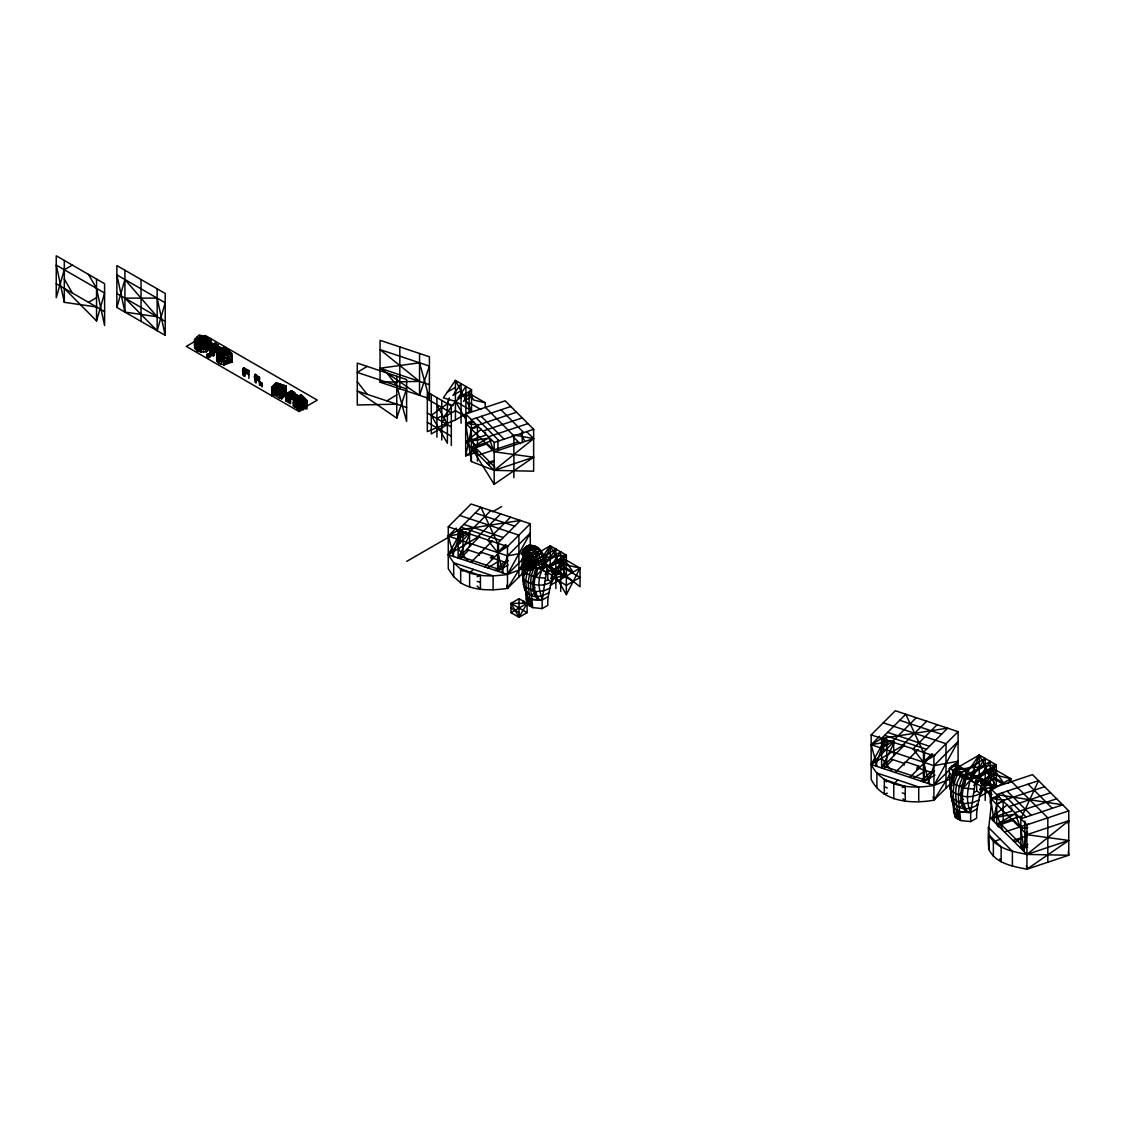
<?xml version="1.0" encoding="UTF-8"?>
<svg xmlns="http://www.w3.org/2000/svg" width="1125" height="1125" viewBox="0 0 1125 1125"><rect width="100%" height="100%" fill="white"/><g stroke="black" fill="none" stroke-linecap="round" stroke-linejoin="round"><path stroke-width="1.5" d="M209.967 351.253L210.333 353.461L213.356 354.136L214.144 348.581C205.917 345.853 212.681 339.441 214.833 348.328L215.437 348.019C207.914 337.528 206.578 349.481 218.18 349.327L218.18 345.15L214.959 343.28L210.052 344.995L210.53 343.308C216.675 344.475 205.903 344.559 211.781 343.294M210.206 343.392C216.084 346.964 210.53 341.044 210.122 345.656C209.714 350.438 215.452 346.613 216.098 343.941L216.098 351.844M212.034 343.448C205.228 341.311 215.634 351.562 213.342 344.714C209.391 338.569 207.956 353.334 211.022 344.981M540.253 551.559L550.223 545.794L550.223 566.733L566.339 594.647L566.339 555.103L550.223 545.794L544.05 563.611L552.586 569.461L549.605 571.008L544.57 565.847C544.458 558.084 542.939 548.648 534.319 545.864L529.763 546.286L526.233 549.802L526.233 559.083M214.481 347.47L215.437 348.019L215.212 350.494C210.347 353.475 207.83 347.597 210.755 344.616C212.034 341.311 208.027 345.248 210.473 346.542L209.503 349.819L210.192 352.73M212.555 354.094L211.472 350.972L212.555 343.744L213.483 344.939L211.922 346.641L210.544 344.981L212.358 343.645M213.356 349.425L215.212 350.494L214.706 352.673C204.764 356.245 212.513 338.92 210.488 348.216L211.373 347.85L210.783 345.502L209.869 346.289L211.542 347.892L211.584 346.008L213.244 345.319L212.161 343.758L210.67 346.866L212.78 346.359L211.697 343.997M549.014 567.394L552.586 569.461C553.064 581.78 547.045 593.142 547.819 605.334L542.166 608.597L532.645 607.584L527.808 604.8C527.639 592.622 519.778 580.852 526.289 568.856M976.683 804.136L977.878 804.825C954.281 818.466 943.369 793.181 956.348 773.48L953.55 769.852L949.402 768.375C949.247 785.278 952.158 801.211 955.463 817.566L960.581 820.519L970.678 821.602L976.683 818.128C975.867 805.205 982.238 793.167 981.745 780.103L959.597 766.35L954.548 764.409L949.402 768.375L953.128 770.527L957.066 766.8L959.597 766.35L959.583 776.236M526.416 561.164L523.744 559.35L523.673 553.43M210.023 354.206C207.098 355.978 210.909 352.083 209.503 355.205C208.083 356.442 206.325 353.419 208.744 353.644M196.847 337.205L208.702 341.156L208.702 349.523L206.409 351.802L201.009 352.012L197.058 350.691L194.569 347.864L194.569 339.483L199.139 334.927L210.98 338.878C210.403 342.9 209.222 348.356 210.698 347.892M536.47 563.47L530.691 564.511L528.764 563.709L527.062 558.253L529.664 552.572L527.709 550.448L524.264 549.45L522.506 551.025L522.169 554.639L526.331 557.62M544.289 562.163L544.57 565.847L542.587 567.591L540.042 568.772L533.489 567.731L530.353 569.152L527.541 569.067L524.925 567.562L524.7 562.191L525.642 569.138L527.822 570.487L530.03 570.305L533.081 568.842L536.147 565.58L527.062 566.227L524.728 563.794M208.73 355.458L209.883 354.783M210.291 347.653L209.827 344.447M213.483 344.939L210.052 343.617L209.517 345.558L213.441 347.639L210.867 343.378L210.136 347.47M536.597 562.261L524.138 563.822L525.347 559.406L523.603 554.667L524.264 549.45L528.244 546.089L532.027 545.78L529.875 547.031L526.472 546.3L522.506 551.025L523.898 561.248L523.702 558.394L525.066 556.538L526.008 559.786L523.744 559.35L525.192 557.55M213.103 353.348L214.706 352.673L213.356 354.136L212.681 351.127L213.441 347.639M548.958 592.777C520.425 607.064 522.394 577.167 522.084 558.38M539.859 599.948C531.464 591.216 533.883 578.166 538.144 568.055L535.472 567.928L535.022 562.612L532.533 560.63L530.522 559.462L527.161 559.617L533.32 559.448L533.081 568.842M254.405 376.734L255.628 374.555L256.078 382.95L255.023 382.247L255.023 374.33L259.509 377.325L259.509 385.228L262.055 383.189L254.616 378.253L254.405 376.734L256.078 377.831M212.709 346.57L213.834 347.288L213.441 345.277M212.878 347.667C211.289 342.633 208.434 344.756 210.488 348.216M546.975 569.025L545.541 577.997C537.609 577.842 526.795 576.773 523.223 568.364L526.148 558.534L527.344 557.634M545.541 577.997L542.166 600.047L531.914 599.456L527.077 596.658L526.05 590.737L526.05 599.302L527.358 603.422M975.6 780.342L970.678 812.531L970.678 821.602M523.744 556.116L523.209 558.562L525.656 559.969L525.516 561.53L523.842 553.978L525.262 560.883M525.333 559.519L524.025 562.978L526.598 563.611L530.297 562.388M210.755 344.616L209.939 346.964L209.939 345.431L212.456 344.672M212.344 344.798C210.783 340.509 207.816 349.861 212.78 346.359L214.481 347.288L214.481 355.191L213.356 355.852L210.488 355.078L210.895 346.936M212.217 355.191L211.444 355.641L211.036 352.167L212.147 347.245L210.192 347.541L209.967 346.303L211.05 345.15C209.531 346.486 215.859 344.953 211.725 345.656L210.361 345.459M532.645 607.584C531.731 593.986 527.569 579.614 534.712 566.845L542.123 569.081L546.117 572.259L549.605 571.008M960.581 820.519C959.625 806.105 955.209 790.875 962.789 777.347L990.323 761.428L990.323 803.348M524.658 561.333L525.502 557.072L523.603 554.667L525.262 558.014L524.138 563.822M529.355 559.294L532.266 567.717L531.83 569.756L527.822 570.487L526.57 569.672L526.373 564.314L525.206 561.867L526.486 560.911M245.011 368.494L245.011 376.411L243.014 375.356L242.578 369.998L243.45 367.678L248.878 370.533L248.878 378.45M216.098 343.941L213.356 345.614L214.959 343.28L218.18 349.327C214.144 352.561 206.339 347.273 211.064 344.278M544.992 581.386L547.819 579.741L551.447 581.836C542.292 587.475 530.634 585.605 522.914 578.433L525.178 566.044M973.688 792.745L976.683 791.016L980.522 793.238C970.833 799.2 958.458 797.217 950.273 789.623L953.55 769.852L979.228 755.03L996.3 764.887L996.3 787.078L979.875 788.977M1023.159 828.534L1022.048 827.536L1021.05 829.491M523.814 554.878L522.984 557.142L525.178 558.408L525.502 557.072M525.558 557.944L524.109 562.177L524.967 563.709L527.569 565.017L530.691 564.511L527.273 565.481L525.108 564.23L526.373 567.07L527.259 566.409M211.261 352.927L210.333 353.461L209.334 345.797L211.106 344.559M526.219 592.073L524.405 588.952L522.689 575.705L522.661 564.778M212.892 354.108L211.711 351.084L212.555 347.738L209.742 346.556L212.273 345.867M536.048 547.805L534.319 545.864L529.341 545.077L523.8 549.014L522.773 551.981M209.081 353.672C210.206 355.373 206.522 353.784 209.7 354.22M966.417 778.627C961.903 789.342 959.344 803.166 968.245 812.419M211.978 346.978L213.623 346.261L213.427 344.981M209.573 351.098L209.559 348.539M209.883 351.478L210.164 352.533L212.217 351.478M523.266 584.845L523.814 581.977M950.653 796.416L951.23 793.378L950.034 786.727L952.411 785.32M227.292 349.256L218.264 352.617L216.816 361.167L219.094 363.445L223.959 364.823L231.862 362.194L231.862 353.827L225.014 346.978L217.125 349.608L223.959 356.456L223.959 364.823L231.862 359.409L231.862 355.683L230.709 354.544M223.313 361.378L224.002 358.256L231.862 355.683L223.959 362.039L219.094 360.647L216.816 358.369L217.125 355.191L221.077 352.027L217.125 351.478L217.772 355.852M303.567 397.097L294.525 400.458L293.386 405.83L296.016 404.944M993.263 820.758L996.708 804.473L1002.755 800.663L1044.591 786.713M1023.455 850.95L1026.914 834.68L990.675 798.441L998.719 795.755M1068.075 823.894L1068.75 820.73L1026.914 834.68L1068.75 840.459L1026.914 869.203C1013.161 866.405 995.948 863.747 989.058 849.769C985.837 829.181 993.459 809.339 990.675 788.583L1032.511 774.633L1068.75 810.872L1068.75 855.253L1026.914 869.203L1026.394 865.716M209.039 353.841C208.702 355.05 209.784 354.923 207.591 354.023M210.333 355.725L209.18 354.488L207.942 355.205M209.883 354.023L207.872 354.502M209.602 354.642L208.125 353.981M525.473 565.298L524.925 566.227L527.836 567.914L533.77 566.944L535.472 567.928L539.803 567.689L544.275 564.736L542.306 556.355L542.827 554.077L538.214 548.114C532.336 546.877 528.117 555.23 522.506 551.025L525.009 557.072L530.522 559.462M209.362 344.728L211.092 345.895L210.023 346.43M212.808 346.43L214.481 347.288L214.144 348.581L213.342 347.948L214.959 343.28L214.959 351.197L217.702 345.895L220.922 347.752L220.922 349.608L217.702 347.752L214.959 349.327L218.18 351.197M525.178 558.408L525.825 556.045M533.77 566.944L536.147 565.58L536.147 567.534C532.716 577.913 530.114 590.892 538.158 599.878M956.348 773.48L964.308 778.078C960.666 789.075 957.923 802.828 966.431 812.348L970.678 812.531L976.683 809.058M64.308 288.366L96.539 320.934L104.597 293.02L56.25 265.106L64.308 302.33L96.539 306.97M116.859 307.434L124.917 279.52L157.148 316.744L124.917 312.089L116.859 274.866L165.206 302.78L157.148 330.694L124.917 298.125L157.148 298.125L165.206 335.348L116.859 307.434L116.859 265.57L165.206 293.47L165.206 335.348M526.373 564.314L529.439 566.508L530.03 570.305L525.642 569.138L524.447 565.748L525.347 562.852M526.373 567.07L527.273 565.481M209.728 354.361L209.095 354.755L209.405 353.742M547.819 596.77L542.166 600.047L539.93 591.286L538.805 585.014L539.339 577.673L542.587 567.591L540.253 558.056L535.514 550.294L531.759 547.298L528.244 546.089M211.542 347.892L209.911 347.639L211.584 346.008M530.691 564.511L526.767 564.75L524.517 561.473M980.648 782.564L996.3 787.078L979.228 755.03C973.012 773.395 962.03 793.083 970.678 812.531L959.822 811.898L954.689 808.945L953.873 804.234M532.027 545.78L529.341 545.077L528.061 545.948L532.041 545.667L536.203 548.198L535.514 550.294L529.453 555.047L523.758 553.373L522.506 551.025M195.427 345.347L196.552 342L203.077 336.248M205.284 348.637L206.409 345.291L210.98 340.734L206.409 349.017L203.541 349.312L198.844 348.75L195.652 346.683L194.569 345.066L196.847 340.931M273.98 390.586L273.98 388.716L271.702 392.864L279.605 398.278L281.573 392.428L286.13 387.872L285.145 390.797L286.13 394.383L281.573 398.939L279.605 391.767L277.622 389.25L282.192 384.694M406.617 407.475L357.272 391.022L396.745 418.134L406.617 388.87L357.272 372.417L367.144 366.398M429.413 398.644L419.541 362.784L380.067 368.241L419.541 395.353L429.413 366.075L380.067 349.622L419.541 381.389L380.067 382.191L380.067 340.327L429.413 356.766L429.413 398.644L380.067 382.191M452.503 556.13L458.142 539.395L462.445 530.705M501.848 572.569L507.488 555.848L530.269 533.053L529.172 536.302M875.644 765.97L881.62 748.238L886.191 739.027M927.942 783.408L933.919 765.675L958.078 741.516L933.919 785.405C911.644 789.286 882.478 787.528 871.158 764.48L885.656 738.155M213.778 347.077L212.78 346.359L213.244 345.319M291.333 398.644L291.333 390.741L286.495 397.716L294.553 396.788L291.333 390.741L286.495 393.525L286.509 401.442L297.295 395.198L292.711 394.13L295.931 396L294.075 393.342L291.333 398.644L286.495 397.716L289.73 395.395L291.333 390.741L294.553 392.597L294.553 396.788L295.931 397.856L297.295 395.198L294.075 393.342L286.495 397.716L289.73 403.298L290.095 394.298M292.458 392.794L287.634 395.578L289.73 399.586L291.333 394.931L294.553 392.597L286.495 393.525L294.553 396.788L289.73 395.395M525.08 564.37L527.048 559.041L530.859 558.858L529.453 555.047L526.598 552.234L527.709 550.448L531.759 547.298L536.259 546.989L537.23 547.58L536.428 548.198L536.259 546.989M211.964 349.509L213.736 346.852M963.605 768.67L953.55 769.852L950.597 778.95L954.084 783.886L963.366 788.006L970.636 779.709L972.689 773.902M212.78 346.95C209.728 346.711 210.628 352.392 210.966 355.359M530.508 569.981L528.103 581.808L530.227 606.192M210.572 343.35L209.925 346.134M209.897 347.372L210.783 345.502M524.559 570.741L526.148 566.395M952.017 781.467L955.406 772.256M527.625 570.023L525.698 580.402L527.077 596.658M209.967 346.5L211.092 345.445L209.967 346.303L212.541 346.472L210.164 344.081M209.264 353.897L208.8 354.684L207.97 354.094M210.614 344.236L210.052 344.995L212.189 345.375M209.362 354.572L209.672 353.869M526.598 552.234L525.656 554.344L530.283 557.142L533.995 557.648L540.914 553.373L540.816 550.73L538.214 548.114L542.306 556.355L534.938 560.377L532.533 560.63L528.131 554.288L532.758 555.328L535.022 562.612L543.08 558.984L543.67 556.748L541.041 550.673M218.855 356.133L223.411 360.703L222.82 355.317L226.153 348.117L218.264 350.761L218.264 356.344L219.783 358.791M1027.702 847.238L1020.867 848.362L1020.867 818.775L1038.558 780.666L996.708 794.616L996.708 824.203L998.438 826.988M525.769 566.255L525.192 567.506L527.822 570.487L527.062 566.227M196.552 345.727L199.139 340.509L201.108 341.17L196.552 345.727L196.552 340.144L201.108 335.587L204.441 342.773L204.441 348.356L206.62 347.062M280.42 395.002L271.702 395.648L271.702 387.281L276.272 382.725L286.13 386.016L281.573 390.572L281.573 398.939L286.13 391.598L281.573 392.428L271.702 389.138L276.272 388.308L271.702 392.864L281.573 396.155L281.897 395.494M508.008 564.961L497.616 571.163L497.616 543.248L480.923 507.305L458.142 530.1L458.142 558L470.348 533.377M935.002 775.027L923.456 781.917L923.456 752.33L905.78 714.22L881.62 738.38L881.62 767.967L894.558 741.853M550.983 583.875L563.92 558.83L580.036 568.125L580.036 586.744L566.339 576.042L550.223 566.733L545.681 565.425M566.339 594.647L580.036 568.125L557.072 562.781L573.188 572.077L563.92 558.83L550.223 566.733L563.92 577.434L563.92 558.83M1010.827 781.988L1010.827 778.697L986.484 773.03L1003.57 782.888L993.741 768.839L979.228 796.95L1010.827 778.697L993.741 768.839L979.228 777.22L966.417 773.522M1008.408 783.38L1010.827 778.697M286.13 386.016L286.13 394.383L281.573 396.155L286.13 387.872L283.95 389.166M462.881 571.177L453.684 562.767L448.27 554.723L461.292 531.056M523.434 572.456L507.488 588.417C491.836 590.569 474.764 591.23 460.688 582.848L460.688 568.898C474.764 577.266 491.836 576.619 507.488 574.453L530.269 533.053M207.113 354.797L210.333 356.653L208.73 353.869L207.113 356.653L208.73 357.581L210.333 356.653L210.333 354.797L208.73 353.869L207.113 354.797L207.113 356.653L210.333 354.797L207.113 354.797L208.73 357.581L210.333 354.797M519.033 617.302L527.091 603.352L519.033 598.697L510.975 603.352L510.975 612.647L519.033 617.302L527.091 612.647L527.091 603.352L510.975 603.352L519.033 617.302L519.033 598.697M197.606 342.956L199.139 340.509L194.569 341.353L195.708 345.445M207.028 337.556L202.472 342.113L204.441 344.63L206.409 351.802L208.702 348.131L206.409 349.017L194.569 345.066L199.139 340.509M271.702 395.648L273.22 393.202M506.63 585.337L507.488 588.417L523.266 562.964M958.078 766.181L958.078 731.658L895.317 710.733L871.158 734.892L871.158 779.273C882.478 802.322 911.644 804.08 933.919 800.198L950.316 773.761M955.491 765.422L958.078 761.245L933.919 765.675L871.158 744.75L879.609 736.298M523.111 551.377L524.587 547.861L525.923 547.27C536.161 548.944 538.087 560.377 540.042 568.772L542.123 569.081L545.428 567.169L545.428 566.212L547.819 565.791L566.339 555.103L551.489 576.52M212.175 343.519L210.052 344.995L209.573 344.095L210.867 343.814L212.484 345.98M217.688 357.159L217.125 357.989L217.055 344.489L213.356 346.627L213.356 355.852M523.8 549.014L527.077 546.652L526.472 546.3M214.636 347.977L217.055 344.489M214.481 350.494L218.18 345.15L214.158 345.614M292.458 399.305L292.458 391.387L287.634 398.377L292.458 395.578L287.634 394.186L287.634 402.089M296.016 404.016L293.386 405.83L293.428 391.95L288.591 398.925L293.428 396.141L288.591 394.734L288.605 402.652M289.73 399.572L294.553 392.597L288.591 396.141M543.052 556.13L550.223 545.794L566.339 576.042L551.222 577.786M544.767 565.059L555.862 549.042L543.038 556.453M549.605 567.858L560.7 551.841L560.7 591.384M964.463 776.334L979.228 755.03L979.228 777.22L992.039 799.411M985.205 800.395L985.205 758.475L972.394 776.967L975.6 777.895M978.37 778.711L990.323 761.428M980.578 787.598L996.3 764.887L953.592 769.823M528.131 554.288L532.758 555.328L537.666 552.769L539.142 550.73L536.203 548.198M286.509 401.442L291.333 394.931L294.075 397.069L294.075 393.342M471.544 396.703L463.486 401.344L471.544 389.714L471.544 410.653L455.428 401.344L443.334 397.856L455.428 380.419L471.544 389.714L455.428 401.344L443.348 417.642L455.428 410.653L465.905 416.7M214.481 347.288L212.147 347.245M210.066 354.403L209.362 355.303M535.261 576.914L545.386 566.241L542.166 569.981L546.117 572.259L552.586 569.461M194.569 347.864L195.567 346.795M210.98 344.461L206.409 345.291L194.569 341.353L196.847 339.061L196.847 344.18M200.489 341.466L205.059 336.895M196.945 345.853L198.647 344.152M199.111 346.584L203.667 342.028M204.441 342.773L208.997 338.217L196.552 340.144M199.603 347.991L198.844 351.534M201.881 347.498L206.719 342.352M206.409 351.802L206.409 343.434L210.98 338.878M204.047 348.23L205.762 346.514M204.441 348.356L206.719 346.078M206.409 349.017L208.702 346.739M278.241 383.372L271.702 389.138M275.653 388.589L280.209 384.033M272.095 392.991L273.811 391.289M274.275 393.722L278.831 389.152L281.588 390.08M284.161 385.355L279.605 389.911L279.605 398.278M277.031 394.636L281.883 389.489M279.211 395.367L280.912 393.652M279.605 395.494L281.883 393.216M281.573 396.155L286.13 391.598L285.286 391.303M460.688 582.848L453.684 576.717L448.27 568.673L448.27 526.809L471.066 504.014L530.269 523.758L530.269 546.595M453.909 556.594L448.27 536.105L456.244 528.131M466.116 531.422L458.142 539.395L468.014 533.377L490.795 510.595M523.758 568.139L507.488 574.453L448.27 554.723L469.927 533.067M477.872 536.667L500.667 513.886M458.142 558L479.784 536.358M460.111 558.661L468.661 550.125M510.539 517.177L487.744 539.958L497.616 552.558L503.255 573.047M470.967 562.289L492.567 540.675M497.616 543.248L520.411 520.467L458.142 530.1M473.414 569.334L469.617 573.117L469.617 587.081M505.589 544.584L497.616 552.558L508.008 546.356M484.791 566.888L506.391 545.288M507.488 588.417L507.488 546.539L530.269 523.758M495.647 570.502L504.183 561.966M497.616 571.163L508.064 560.714M507.488 574.453L522.295 559.645M888.863 740.995L881.62 748.238L892.083 741.867L916.242 717.708M950.527 778.964L933.919 785.405L871.158 764.48L894.108 741.53M902.545 745.355L926.705 721.195M881.62 767.967L904.57 745.017M883.716 768.67L892.772 759.6M937.153 724.683L913.008 748.842L923.456 762.188L929.433 783.914M895.219 772.495L918.211 749.503M923.456 752.33L947.616 728.17L881.62 738.38M897.806 779.977L893.784 783.998L893.784 798.792M931.922 753.736L923.456 762.188L935.002 755.297M909.858 777.389L932.864 754.383M949.627 784.491L933.919 800.198L933.919 755.817L958.078 731.658M921.375 781.214L930.431 772.158M923.456 781.917L934.537 770.85M933.919 785.405L949.627 769.697M952.045 767.278L958.078 761.245M524.306 549.309L527.077 546.652M210.516 343.659L209.545 344.405L210.67 345.755M212.681 351.127L217.055 348.68L212.217 347.288L212.217 348.68L214.003 347.555M212.217 347.288L214.003 347.372M964.308 778.078L970.636 779.709L974.138 776.672L976.683 776.222L976.683 777.192L981.745 780.103L974.883 783.084L953.55 769.852L953.592 770.794M529.72 548.466L527.864 551.531M212.048 347.372L213.441 348.173M212.934 347.878L209.334 345.797L210.558 346.5L213.286 345.783L213.778 346.556L212.006 347.245M296.016 403.087L293.386 403.031L297.337 399.853L297.337 401.723L293.386 403.031L299.081 408.727L306.984 408.895L306.984 400.514L301.289 394.819L293.386 397.448L299.081 403.144L299.081 411.525L306.984 406.097L304.706 401.962L304.706 398.236L296.803 400.866M296.395 398.813L293.386 399.305L294.525 406.969L299.081 408.727L306.984 402.384L304.706 400.092M481.472 429.188L465.68 441.886L494.17 470.377L533.644 471.178L533.644 429.3L505.153 400.823L465.68 413.972L465.68 455.85L477.197 452.011M472.261 421.087L465.68 423.281L471.375 461.545L494.17 470.377L533.644 438.609L526.809 431.775M1068.23 851.766L1068.75 855.253L1026.914 854.409L990.675 818.17L1007.662 804.488M1012.402 866.137L1012.402 851.344L988.256 827.212L989.058 834.975C995.948 848.953 1013.161 851.611 1026.914 854.409L1068.75 820.73M539.142 550.73L532.153 554.977L533.784 558.914M523.758 553.373L522.169 554.639L526.289 557.03M214.481 352.547L211.219 353.123M949.402 768.375L954.548 764.409L958.331 766.603M210.122 345.319L211.739 343.519L211.43 344.686M211.88 344.531L212.625 343.969M209.953 346.852L211.5 346.191M210.164 347.794L211.134 347.062L210.277 347.077M210.234 348.061L210.867 343.856L211.345 345.122M211.345 347.231L212.147 347.639L211.739 347.006M211.402 347.653L211.669 347.288M526.767 553.5L525.656 554.344L523.252 549.83M526.036 555.989L527.02 555.258M524.616 564.103L525.431 563.484M526.261 565.763L527.077 565.144M526.233 568.308L527.4 567.436M211.612 347.667L210.431 347.934M223.945 358.284L231.862 359.409L223.959 362.039L217.125 355.191L221.077 353.883L221.077 355.275M447.398 403.692L431.283 415.322L447.398 443.236L447.398 403.692L453.023 405.309M550.223 566.733L566.339 555.103L543.136 557.775M992.531 787.613L979.228 777.22L996.3 764.887L970.636 779.709L971.156 780.933M475.552 449.072L465.68 455.85L471.375 428.977L477.07 425.377L516.544 412.214M485.423 432.211L485.423 435.305L465.68 441.886L488.264 438.159L471.375 447.581L494.17 484.327L533.644 457.214L494.17 451.772L465.68 423.281L473.752 421.945M540.914 553.373C536.569 557.212 529.875 558.844 524.869 555.314L525.417 552.727L524.095 551.953M522.703 602.072L524.067 601.2M221.681 359.761L222.82 359.03M297.942 407.587L299.081 406.87M488.475 464.681L494.17 461.067M1014.834 842.33L1020.867 838.505M202.472 347.695L204.441 346.5M277.622 394.833L279.605 393.638M386.887 400.894L396.745 394.875M487.744 567.872L497.616 561.867M913.008 778.43L923.456 772.059M194.569 341.353L197.845 339.398M194.569 345.066L201.108 341.17M204.441 344.63L206.62 343.336M279.605 391.767L281.784 390.473M522.127 553.163L507.488 555.848L448.27 536.105L460.153 529.017M448.27 554.723L479.447 536.105M877.134 766.477L871.158 744.75L882.703 737.873M871.158 764.48L902.897 745.537M522.689 575.705L526.05 573.708M286.509 399.586L294.075 395.198L296.227 396.45M72.366 265.106L64.308 269.761L56.25 297.675L56.25 255.797L104.597 283.711L104.597 325.589L96.539 288.366L88.481 274.416M88.481 302.33L96.539 297.675M195.033 341.339L186.272 346.387L298.308 411.075L303.82 407.897M202.331 337.12L205.256 335.433L317.278 400.12L306.703 406.223M210.22 348.722L211.022 348.258M216.098 345.333L212.878 347.189L216.098 348.117M213.342 347.948L218.18 345.15L214.959 347.47L214.158 349.791L211.739 348.398M211.191 349.284L217.055 345.895M210.052 350.212L210.769 349.791M211.922 352.448L214.973 351.745L220.922 347.752L216.338 346.683L219.558 348.539L217.702 345.895L214.959 347.47L217.055 351.098M211.022 350.761L211.739 350.353M212.78 349.664L218.18 346.542M209.672 351.281L211.261 350.916M210.136 352.28L211.261 351.619M211.261 354.642L210.488 355.078L210.136 353.981L211.261 353.334M212.906 352.378L213.652 352.294M212.217 353.489L211.303 354.009L213.356 354.136M286.495 394.931L292.458 391.387M288.591 394.734L293.428 391.95M289.73 396.788L294.553 393.989M447.37 392.048L455.428 387.394M461.067 390.684L452.967 395.353L461.067 383.667L461.067 423.211M465.905 393.469L457.805 398.152L465.905 386.452L465.905 426.009M436.894 418.584L440.395 416.559M441.731 421.369L445.233 419.358M455.428 419.962L471.544 410.653L455.428 380.419L455.428 419.962L427.331 431.648L427.331 392.105L451.308 405.998L451.308 445.5M406.786 561.347L448.959 537.005M492.623 511.791L501.666 506.573M542.166 557.423L550.223 552.783M543.6 561.698L560.7 551.841M543.769 563.048L555.862 556.059M535.373 573.469L536.527 572.808M547.27 566.606L560.7 558.858M544.992 574.397L547.819 572.766L552.094 575.227M551.559 570.614L566.339 562.078M530.522 583.2L534.094 581.147M551.587 572.47L555.862 570.009L549.816 568.252M551.587 575.241L563.92 568.125L580.036 577.434L566.339 585.337L551.559 576.816M532.055 589.331L535.036 587.616M550.73 578.559L560.7 572.794M533.939 593.592L536.527 592.087M550.223 585.337L580.036 568.125M510.975 612.647L527.091 603.352M540.942 596.095L542.967 595.856M985.205 758.475L957.656 774.38C951.905 785.109 952.833 797.4 954.689 808.945M979.228 762.427L962.142 772.284L953.55 769.852L956.559 775.266M969.567 774.942L985.205 765.914M959.203 786.839L964.702 783.661L964.702 776.236L973.28 778.711M976.106 777.08L990.323 768.867M973.688 785.348L976.683 783.619L981.211 786.234M982.069 780.511L996.3 772.284M958.345 794.672L962.128 792.492M980.677 783.309L985.205 780.694L978.792 778.823M980.677 786.248L993.741 778.697L1003.711 784.448M951.202 797.4L958.387 802.083L963.436 799.172M979.763 789.75L990.323 783.647L982.322 781.312M961.959 805.697L964.702 804.108M958.022 819.042L957.248 810.422L958.022 809.972M969.384 808.341L971.536 808.087M218.264 352.617L220.514 351.352M294.525 400.458L296.775 399.192M299.081 411.525L294.525 404.17L297.9 402.286M477.014 425.841L471.375 428.977L477.956 426.783M996.708 804.473L1004.175 800.311M211.669 347.512L210.023 347.4M533.756 565.777L536.344 564.525M215.437 348.019L214.144 348.581L214.833 348.328M981.745 780.103L974.883 783.084L970.636 779.709M550.237 588.122L543.698 590.878L534.98 591.609M979.242 799.889L972.309 802.814L963.07 803.588M526.191 564.848L526.908 563.92M201.009 349.214L197.058 350.691L197.058 347.906L201.009 349.214L201.009 352.012L197.058 347.906M477.141 576.703L480.431 575.48L480.431 589.43L477.141 586.013M887.316 793.181L884.32 794.306L884.32 779.513L905.245 786.487L905.245 801.281L902.925 798.863M902.264 787.598L905.245 786.487M221.344 359.409L224.297 358.425L217.125 351.478L219.755 350.592M220.542 353.039L228.431 350.395M229.57 351.534L221.681 354.178L223.959 364.823M221.217 355.345L218.264 356.344L221.639 354.445L217.125 355.191M218.489 356.569L221.456 355.584M222.82 355.317L230.709 352.688L218.264 350.761M219.741 357.82L222.708 356.836M223.959 356.456L231.862 353.827M218.939 359.184L217.631 359.62L217.631 362.405M222.595 360.661L223.58 360.338L223.58 354.755M291.333 396.788L294.553 398.644L302.428 395.958L302.428 397.814M305.845 399.375L297.942 402.005L299.081 405.014L306.984 406.097L299.081 408.727M294.525 404.17L302.428 401.541L306.984 402.384L299.081 405.014L293.386 399.305L296.016 399.67M294.75 404.395L297.717 403.411M299.081 403.144L306.984 400.514M296.016 405.661L303.905 403.017M298.856 408.502L302.048 407.742M510.848 406.519L471.375 419.667L471.375 461.545M482.78 431.072L522.253 417.909M527.948 423.605L488.475 436.767L494.17 451.772L533.644 438.609L514.111 435.023M471.375 447.581L491.119 441M472.514 448.72L487.322 443.784M465.68 413.972L494.17 442.462L533.644 429.3M478.786 454.992L518.259 441.83M486.759 462.966L494.17 460.505M494.17 470.377L533.644 457.214M1008.788 806.695L1050.638 792.745M994.163 818.241L990.675 818.17L1011.586 811.195L1011.586 807.905M1056.67 798.792L1014.834 812.742L1020.867 828.633L1024.312 851.808M1020.572 816.258L996.708 824.203L1014.609 814.219L990.675 818.17M997.917 825.413L1013.611 820.181M1020.867 818.775L1062.717 804.825L996.708 794.616M1004.555 832.05L1028.419 824.105M990.675 788.583L1026.914 824.822L1068.75 810.872M1000.336 839.278L993.375 841.598L993.375 856.392M1013.02 840.516L1027.139 835.805M1019.658 847.153L1027.884 844.411M1020.867 848.362L1027.139 846.267M1026.914 854.409L1068.75 840.459M526.373 560.897L532.913 560.292M210.98 346.598L209.981 346.866M208.969 354.909L208.308 353.897M243.83 372.066L248.878 370.533M255.023 378.52L259.509 377.325M209.264 354.839L208.786 353.812M525.895 562.261L535.528 561.066M219.094 360.647L216.816 361.167L216.816 358.369L219.094 360.647L219.094 363.445L216.816 358.369M448.27 536.105L466.172 532.828M871.158 744.75L891.872 740.953M209.967 346.303L210.966 346.219M217.125 351.478L220.134 350.972M293.386 403.031L302.428 401.541M994.12 821.616L990.675 798.441L999.225 797.034M1020.867 828.633L1027.702 827.508M534.122 546.989L531.759 547.298L531.872 548.184M286.509 393.539L288.394 393.314M211.022 346.022L210.206 344.573M396.745 404.184L357.272 404.986L357.272 363.108L406.617 379.561L406.617 421.425L396.745 385.58L386.887 372.98M223.959 362.039L231.862 362.194L231.286 358.369M974.264 789.145L963.366 788.006M531.914 599.456L542.166 600.047M959.822 811.898L966.431 812.348M207.591 354.783L208.744 355.177M534.319 545.864L532.041 545.667L535.542 546.609M951.722 766.237L957.066 766.8L957.066 767.827M210.53 343.828L209.348 345.052L213.398 347.442M211.064 343.533L212.133 343.688M465.68 423.281L477.197 424.87M990.675 798.441L1003.542 800.212M210.333 345.783L211.092 345.895M485.241 407.405L485.241 402.75L473.752 400.078L469.125 393.441L469.125 412.045M551.63 570.164L560.7 572.78M551.559 571.767L566.339 576.042M959.583 773.269L968.161 775.744M380.067 368.241L429.413 384.68M199.969 336.727L207.858 339.356M197.691 339.005L205.58 341.634M197.114 339.567L205.017 342.211M205.059 342.478L206.438 342.942M194.569 339.483L206.409 343.434M198.253 344.011L206.156 346.655M196.889 345.389L204.778 348.019M197.058 349.298L201.009 350.62M275.119 383.864L283.022 386.494M273.98 385.003L283.852 388.294L283.852 396.661M272.841 386.142L280.744 388.772M272.278 386.705L280.167 389.334M271.702 387.281L281.573 390.572M273.417 391.148L281.306 393.778M279.773 394.791L282.15 395.578M272.053 392.512L279.942 395.156M475.228 513L514.702 526.163M459.661 515.405L518.878 535.148L518.878 577.013M463.837 524.391L503.311 537.553M460.983 527.245L500.456 540.408M448.27 526.809L507.488 546.539M481.022 552.22L493.059 556.228M466.692 549.464L479.517 553.739M490.261 557.325L506.166 562.612M459.844 556.298L499.317 569.461M460.688 568.898L480.431 575.48M899.733 720.267L941.583 734.217M477.141 581.358L480.431 582.455M883.238 722.812L945.998 743.737L945.998 788.119M887.653 732.347L929.503 746.283M884.644 735.356L926.48 749.306M871.158 734.892L933.919 755.817M905.878 761.836L918.633 766.083M890.677 758.911L904.275 763.439M918.928 768.319L932.527 772.861M883.434 766.153L925.27 780.103M884.32 786.909L887.316 787.908M902.264 792.886L905.245 793.884M1027.645 832.373L1026.253 832.655L1025.831 834.286M211.598 352.392L210.066 351.605M533.377 591.314L523.772 585.773M958.387 802.083L961.369 803.278M211.528 346.964L210.488 346.317M530.55 563.147L535.458 565.636L541.814 563.906L543.909 562.219L542.602 555.722M533.447 566.198L536.147 567.534M543.684 563.723L547.777 565.819L544.641 563.316M543.6 563.667L547.777 565.819L543.586 563.105M242.747 368.705L248.878 371.939M242.578 369.998L245.011 371.292M242.578 371.405L248.878 374.723L243.83 367.875L243.83 375.778M245.011 373.753L242.789 372.586M242.859 373.57L245.011 374.695M211.261 346.725L210.052 346.12L210.642 346.767M529.453 555.047L533.995 557.648L538.13 561.769L536.78 560.883M469.125 393.441L485.241 402.75M469.125 402.75L480.839 409.514M427.331 399.094L451.308 412.931M427.331 413.044L451.308 426.895M427.331 422.353L451.308 436.191M979.228 777.22L996.3 787.078M986.484 782.888L995.02 787.823M980.648 787.908L992.039 794.475M210.052 343.617L213.384 345.389M209.841 343.702L212.034 344.967L211.247 344.236M209.686 343.927L212.977 345.741M209.573 344.095L211.514 345.333M212.752 346.05L213.708 346.57M218.18 349.327L214.959 347.47L217.702 349.608L217.702 345.895M209.545 344.672L212.273 346.303M216.338 348.539L218.489 349.777M211.233 346.486L209.419 344.334M214.481 348.68L215.339 349.172M116.859 293.47L165.206 321.384M211.289 348.075L209.447 347.077L209.827 348.272M292.711 396L295.931 397.856M285.722 394.467L290.517 397.238M211.261 351.998L210.136 351.337L210.136 353.981M285.722 397.266L290.517 400.036M211.205 355.134L210.586 353.883L211.191 355.12M285.722 399.122L290.517 401.892M207.113 355.725L208.73 356.653M537.891 549.042L540.816 550.73M529.341 545.077L531.788 546.483M537.666 552.769L537.047 552.417L538.931 555.117M541.603 555.947L542.306 556.355M535.556 554.189L536.836 556.552M539.311 557.508L540.253 558.056M529.664 552.572L532.758 555.328M536.794 558.703L537.82 559.294M557.072 572.077L573.188 581.386M56.25 283.711L104.597 311.625M533.025 561.459L535.022 562.612M525.262 558.014L527.048 559.041M533.109 562.992L535.303 564.258L543.488 560.7L542.981 555.652M523.702 558.394L527.372 560.573M527.977 561.769L524.995 560.053L524.812 556.706M524.109 562.177L526.598 563.611M524.419 562.894L526.444 564.061M529.284 568.533L530.353 569.152M959.287 817.819L956.391 816.159L956.025 811.209L958.767 812.798L959.217 817.791M510.975 603.352L527.091 612.647M510.975 608.006L519.033 612.647M254.503 375.384L259.509 378.717M254.616 378.253L256.078 380.306M259.509 383.372L262.055 385.059M256.078 381.234L254.798 379.462M529.242 551.531L531.45 553.612M1028.095 784.153L1052.255 808.312M1011.586 781.608L1047.825 817.847L1047.825 862.228M1007.17 791.128L1031.33 815.288M1001.939 792.872L1026.098 817.031M1012.402 818.972L1020.248 826.833M999.844 823.163L1024.003 847.322M500.991 409.809L523.772 432.591M485.423 407.391L513.9 435.881L513.9 477.759M512.086 435.656L520.256 443.827M481.247 416.377L504.042 439.172M476.311 418.022L499.106 440.817M486.183 442.645L493.594 450.056M470.616 440.241L477.45 447.075L477.45 424.406M474.342 446.597L494.944 467.198M300.445 396.619L305.002 401.175M297.337 396.141L303.033 401.836L303.033 410.203M301.936 401.048L304.706 403.819M296.508 397.927L301.064 402.497M295.509 398.264L300.066 402.82M297.492 403.186L298.969 404.662M294.37 402.708L295.748 404.072M295.116 403.973L299.672 408.53M224.184 348.778L228.741 353.334M221.077 348.3L227.911 355.134L227.911 363.516M220.233 350.1L224.789 354.656M230.709 361.055L231.862 362.194M219.248 350.423L223.805 354.98M216.816 359.761L219.094 362.039M884.32 779.513L886.655 781.931M978.567 781.748L974.138 776.672L974.138 777.684M208.097 355.303L207.422 354.403M881.62 758.109L892.083 771.455M357.272 381.727L367.144 394.312M458.142 548.705L468.014 561.291M271.702 390.994L273.684 393.525M196.552 343.87L198.52 346.387M255.023 374.33L262.055 386.916L262.055 383.189M953.142 802.983L951.862 800.775L951.23 793.378M455.428 401.344L465.905 419.498M291.333 394.931L293.428 398.559M64.308 279.07L72.366 293.02M520.622 433.561L524.686 440.958M436.655 404.466L447.398 424.631L431.283 433.927L431.283 394.383M209.644 345.052C209.137 346.542 211.148 342.281 211.823 344.053M999.802 858.867L1001.137 861.848L1001.137 847.055L989.058 834.975L989.058 849.769M542.123 569.081L542.602 570.234M207.802 353.869L208.097 354.572M996.708 814.345L1002.755 830.25M471.375 438.286L477.07 453.277M294.525 402.314L295.664 405.309M218.264 354.473L219.403 357.483M955.463 817.566L953.592 811.744L953.592 804.178M542.081 552.923L542.517 554.302M952.734 799.875L953.592 802.673M933.033 796.936L933.919 800.198M208.083 353.742L208.28 354.488M523.223 572.077L523.744 575.17M533.77 548.592L533.883 549.352M531.548 549.731L531.675 550.589M529.763 546.286L529.875 547.031M529.748 548.691L529.861 549.548M527.948 547.65L528.061 548.508M953.789 804.08L953.916 805.12M526.05 590.737L526.345 593.058M208.392 353.672L208.491 354.445M957.248 810.422C956.039 799.045 952.875 783.211 962.142 774.745L962.142 777.712M1026.914 824.822L1026.914 869.203M1024.889 821.039L1024.889 845.409M1003.148 801.042L1003.148 823.669M993.741 768.839L993.741 788.555M976.683 781.411L976.683 791.016M970.706 772.762L970.706 780.202M965.573 769.809L965.573 777.206M964.702 805.781L964.702 809.072M953.592 774L953.592 781.65M924.384 752.091L924.384 778.205M918.717 801.745L918.717 786.952L876.895 773.002L876.895 787.795M893.7 742.739L893.7 755.887M886.725 739.533L886.725 765.647M883.238 739.252L883.238 752.4M555.862 549.056L555.862 588.6M547.819 565.791L547.819 566.705M547.819 570.698L547.819 579.741M542.166 596.939L542.166 608.597M536.527 567.548L536.527 576.281M536.527 593.691L536.527 596.784M522.253 431.859L522.253 442.716M498.488 543.234L498.488 567.661M497.967 439.678L497.967 450.141M494.17 442.462L494.17 484.327M493.13 589.866L493.13 575.916L453.684 562.767L453.684 576.717M477.45 452.32L477.45 461.039M469.533 533.081L469.533 546.609M462.966 531.394L462.966 555.82M459.661 530.916L459.661 543.319M441.759 400.43L441.759 439.973M436.922 397.645L436.922 437.189M419.541 353.475L419.541 395.353M399.811 346.908L399.811 388.772M396.745 376.27L396.745 418.134M301.289 394.819L301.289 396.675M299.841 402.595L299.841 410.963M295.748 398.489L295.748 406.856M294.525 398.587L294.525 406.969M290.517 403.748L290.517 395.859L285.722 393.075L285.722 400.992M279.773 389.208L279.773 397.589M276.272 382.725L276.272 384.581M272.672 386.845L272.672 395.213M255.628 374.555L255.628 376.144M221.217 364.247L221.217 361.463L216.675 356.906L216.675 359.691M219.473 350.648L219.473 356.231M217.955 359.508L217.955 360.9M208.73 353.869L208.73 357.581M204.623 342.07L204.623 347.653M203.541 352.097L203.541 349.312L195.652 346.683L195.652 349.467M199.027 348.567L199.027 351.352M198.83 339.722L198.83 343.448M197.508 339.708L197.508 345.291M157.148 288.83L157.148 330.694M141.033 279.52L141.033 321.384M124.917 270.211L124.917 312.089M96.539 279.07L96.539 320.934M64.308 260.452L64.308 302.33M904.163 765.155A2.039 0.83 -71.6 0 1 904.88 762.384A2.039 0.83 -71.6 0 1 906.145 762.314M916.931 769.402A2.039 0.83 -71.6 0 1 918.042 766.195A2.039 0.83 -71.6 0 1 918.802 767.939M918.633 768.445A2.039 0.83 -71.6 0 1 918.422 768.923M479.405 555.356A1.927 0.788 -71.6 0 1 480.22 552.572A1.927 0.788 -71.6 0 1 481.303 553.05M491.541 559.645A1.927 0.788 -71.6 0 1 491.822 557.283A1.927 0.788 -71.6 0 1 493.116 556.27A1.927 0.788 -71.6 0 1 493.059 558.45M200.798 345.038L200.798 345.038M203.203 345.839L203.231 345.741M449.255 398.222L447.37 403.678L449.255 398.222M532.645 594.337L531.52 594.984L532.645 594.337M960.581 806.47L959.4 807.159L960.581 806.484M530.93 600.3L528.328 598.809L528.75 603.506L531.408 605.039L530.93 600.3"/></g></svg>
